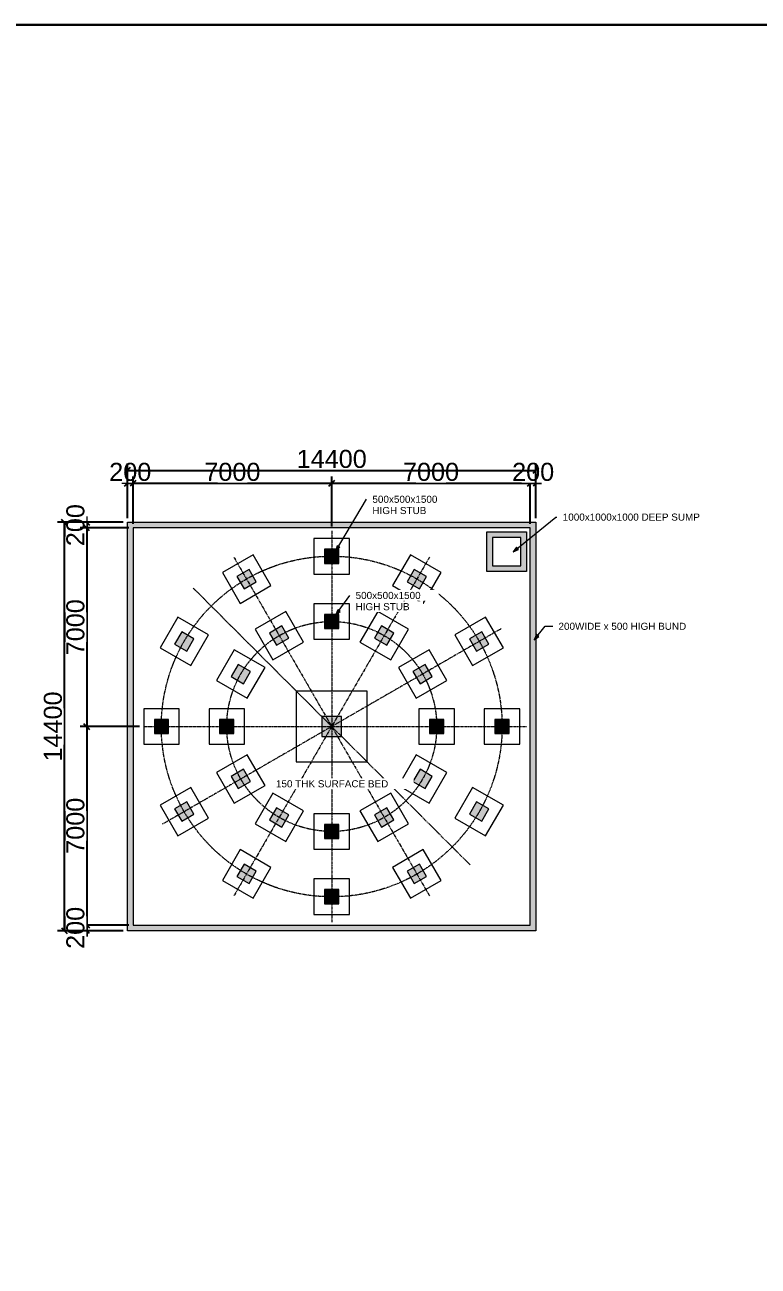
# Model space of a CAD drawing. Header units: millimetres. Extents: x 14826 to 891005, y -311366 to 56117.
# Drawn here: x 698095 to 723942, y -180055 to -136285 of the extents above; entities that cross this region are included whole.
import ezdxf

# ---------------------------------------------------------------- set-up
doc = ezdxf.new("R2010")
doc.units = ezdxf.units.MM
doc.linetypes.add('CENTER', pattern=[50.8, 31.75, -6.35, 6.35, -6.35])
doc.linetypes.add('Dash', pattern=[6.35, 3.175, -3.175])
for name, color, linetype, lineweight in [('A-ANNO-DIMS', 7, 'Continuous', 9), ('A-DETL-CNTR', 7, 'CENTER', 18), ('A-WALL', 7, 'Continuous', 9), ('G-ANNO-TEXT', 7, 'Continuous', 9), ('S-COLS', 7, 'Continuous', 9), ('S-FNDN', 7, 'Continuous', 9)]:
    doc.layers.add(name, color=color, linetype=linetype, lineweight=lineweight)
doc.styles.add('Arial', font='arial.ttf', dxfattribs={"height": 636.361708})
doc.dimstyles.new('Greene_Arch_tick_-_2_5mm_Arial', dxfattribs={"dimscale": 304.8, "dimtxt": 255.06485, "dimasz": 0.656168, "dimexe": 0.787402, "dimexo": 0.492126, "dimgap": 0.246063, "dimtad": 1, "dimdec": 0, "dimzin": 0, "dimdsep": 46, "dimtxsty": 'Arial', "dimblk1": 'OBLIQUE', "dimblk2": 'OBLIQUE', "dimsah": 1, "dimcen": 0.09, "dimazin": 0, "dimtfac": 1, "dimtdec": 4, "dimtix": 1, "dimtmove": 0, "dimatfit": 3, "dimfxl": 1, "dimtvp": 1, "dimtfill": 1, "dimtolj": 1, "dimtzin": 0, "dimarcsym": 2})

# ---------------------------------------------------------------- blocks, each defined once
blk = doc.blocks.new('M_Footing-Rectangular - 2500X2500X500-330338-STAGE 2 CLARIFIER')
at = {"layer": 'S-FNDN'}
for p, q in [((1250, 1250), (-1250, 1250)), ((-1250, 1250), (-1250, -1250)), ((1250, -1250), (1250, 1250)), ((-1250, -1250), (1250, -1250))]:
    blk.add_line(p, q, dxfattribs=at)
blk = doc.blocks.new('Concrete-Rectangular-Column - 700X700-344787-STAGE 2 CLARIFIER')
at = {"layer": 'S-COLS', "linetype": 'Dash', "true_color": 0xc0c0c0}
blk.add_hatch(color=9, dxfattribs=at).paths.add_polyline_path([(-350, -350), (350, -350), (350, 350), (-350, 350)])
at = {"layer": 'S-COLS'}
for p, q in [((350, 350), (-350, 350)), ((-350, 350), (-350, -350)), ((350, -350), (350, 350)), ((-350, -350), (350, -350))]:
    blk.add_line(p, q, dxfattribs=at)
blk = doc.blocks.new('M_Footing-Rectangular - 1250X1250X500-343367-STAGE 2 CLARIFIER')
at = {"layer": 'S-FNDN'}
for p, q in [((625, 625), (-625, 625)), ((-625, 625), (-625, -625)), ((625, -625), (625, 625)), ((-625, -625), (625, -625))]:
    blk.add_line(p, q, dxfattribs=at)
blk = doc.blocks.new('Concrete-Rectangular-Column - 500 x 500mm-344216-STAGE 2 CLARIFIER')
at = {"layer": 'S-COLS', "linetype": 'Dash', "true_color": 0xc0c0c0}
blk.add_hatch(color=9, dxfattribs=at).paths.add_polyline_path([(-250, -250), (250, -250), (250, 250), (-250, 250)])
at = {"layer": 'S-COLS'}
for p, q in [((250, 250), (-250, 250)), ((-250, 250), (-250, -250)), ((250, -250), (250, 250)), ((-250, -250), (250, -250))]:
    blk.add_line(p, q, dxfattribs=at)
blk = doc.blocks.new('M_Footing-Rectangular - 1250X1250X500-344885-STAGE 2 CLARIFIER')
at = {"layer": 'S-FNDN'}
for p, q in [((625, 625), (-625, 625)), ((-625, 625), (-625, -625)), ((625, -625), (625, 625)), ((-625, -625), (625, -625))]:
    blk.add_line(p, q, dxfattribs=at)
blk = doc.blocks.new('Concrete-Rectangular-Column - 500 x 500mm-344888-STAGE 2 CLARIFIER')
at = {"layer": 'S-COLS', "linetype": 'Dash', "true_color": 0xc0c0c0}
blk.add_hatch(color=9, dxfattribs=at).paths.add_polyline_path([(250, 250), (-250, 250), (-250, -250), (250, -250)])
at = {"layer": 'S-COLS'}
for p, q in [((250, 250), (-250, 250)), ((-250, 250), (-250, -250)), ((250, -250), (250, 250)), ((-250, -250), (250, -250))]:
    blk.add_line(p, q, dxfattribs=at)
blk = doc.blocks.new('_Oblique')
at = {"color": 0, "linetype": 'ByBlock', "lineweight": -2}
blk.add_line((-0.5, -0.5), (0.5, 0.5), dxfattribs=at)
blk = doc.blocks.new('*D717')
at = {"layer": 'A-ANNO-DIMS', "color": 0, "lineweight": -2, "transparency": 16777216}
for p, q in [((701711, -153676), (701711, -152211)), ((701911, -153876), (701911, -152211)), ((701711, -152451), (701511, -152451)), ((701711, -152451), (701911, -152451)), ((701911, -152451), (702111, -152451))]:
    blk.add_line(p, q, dxfattribs=at)
at = {"layer": 'Defpoints', "color": 0, "transparency": 16777216}
for p in [(701711, -153826), (701911, -154026)]:
    blk.add_point(p, dxfattribs=at)
at = {"layer": 'A-ANNO-DIMS', "color": 0, "lineweight": -2, "transparency": 16777216, "xscale": 200, "yscale": 200, "zscale": 200}
blk.add_blockref('_Oblique', (701711, -152451), dxfattribs=at)
at = {"layer": 'A-ANNO-DIMS', "color": 0, "lineweight": -2, "transparency": 16777216, "xscale": 200, "yscale": 200, "zscale": 200, "rotation": 180}
blk.add_blockref('_Oblique', (701911, -152451), dxfattribs=at)
at = {"layer": 'A-ANNO-DIMS', "color": 0, "transparency": 16777216, "insert": (701811, -152051), "char_height": 636.4, "width": 692.21, "attachment_point": 5, "style": 'Arial', "bg_fill": 3, "box_fill_scale": 1.1, "bg_fill_color": 256, "bg_fill_true_color": 13158600, "bg_fill_transparency": 0}
blk.add_mtext('\\A1;200', dxfattribs=at)
at = {"layer": 'Defpoints', "color": 0, "transparency": 16777216}
blk.add_point((701911, -152451), dxfattribs=at)
blk = doc.blocks.new('*D718')
at = {"layer": 'A-ANNO-DIMS', "color": 0, "lineweight": -2, "transparency": 16777216}
for p, q in [((701911, -153876), (701911, -152211)), ((708911, -153976), (708911, -152211)), ((701911, -152451), (708911, -152451))]:
    blk.add_line(p, q, dxfattribs=at)
at = {"layer": 'Defpoints', "color": 0, "transparency": 16777216}
for p in [(708911, -152451), (701911, -154026), (708911, -154126)]:
    blk.add_point(p, dxfattribs=at)
at = {"layer": 'A-ANNO-DIMS', "color": 0, "lineweight": -2, "transparency": 16777216, "xscale": 200, "yscale": 200, "zscale": 200, "rotation": 180}
blk.add_blockref('_Oblique', (701911, -152451), dxfattribs=at)
at = {"layer": 'A-ANNO-DIMS', "color": 0, "lineweight": -2, "transparency": 16777216, "xscale": 200, "yscale": 200, "zscale": 200}
blk.add_blockref('_Oblique', (708911, -152451), dxfattribs=at)
at = {"layer": 'A-ANNO-DIMS', "color": 0, "transparency": 16777216, "insert": (705411, -152051), "char_height": 636.4, "width": 922.94, "attachment_point": 5, "style": 'Arial', "bg_fill": 3, "box_fill_scale": 1.1, "bg_fill_color": 256, "bg_fill_true_color": 13158600, "bg_fill_transparency": 0}
blk.add_mtext('\\A1;7000', dxfattribs=at)
blk = doc.blocks.new('*D719')
at = {"layer": 'A-ANNO-DIMS', "color": 0, "lineweight": -2, "transparency": 16777216}
for p, q in [((708911, -153976), (708911, -152211)), ((715911, -153876), (715911, -152211)), ((708911, -152451), (715911, -152451))]:
    blk.add_line(p, q, dxfattribs=at)
at = {"layer": 'Defpoints', "color": 0, "transparency": 16777216}
for p in [(715911, -152451), (715911, -154026), (708911, -154126)]:
    blk.add_point(p, dxfattribs=at)
at = {"layer": 'A-ANNO-DIMS', "color": 0, "lineweight": -2, "transparency": 16777216, "xscale": 200, "yscale": 200, "zscale": 200, "rotation": 180}
blk.add_blockref('_Oblique', (708911, -152451), dxfattribs=at)
at = {"layer": 'A-ANNO-DIMS', "color": 0, "lineweight": -2, "transparency": 16777216, "xscale": 200, "yscale": 200, "zscale": 200}
blk.add_blockref('_Oblique', (715911, -152451), dxfattribs=at)
at = {"layer": 'A-ANNO-DIMS', "color": 0, "transparency": 16777216, "insert": (712411, -152051), "char_height": 636.4, "width": 922.94, "attachment_point": 5, "style": 'Arial', "bg_fill": 3, "box_fill_scale": 1.1, "bg_fill_color": 256, "bg_fill_true_color": 13158600, "bg_fill_transparency": 0}
blk.add_mtext('\\A1;7000', dxfattribs=at)
blk = doc.blocks.new('*D720')
at = {"layer": 'A-ANNO-DIMS', "color": 0, "lineweight": -2, "transparency": 16777216}
for p, q in [((715911, -153876), (715911, -152211)), ((716111, -153676), (716111, -152211)), ((715911, -152451), (715711, -152451)), ((715911, -152451), (716111, -152451)), ((716111, -152451), (716311, -152451))]:
    blk.add_line(p, q, dxfattribs=at)
at = {"layer": 'Defpoints', "color": 0, "transparency": 16777216}
for p in [(715911, -154026), (716111, -153826)]:
    blk.add_point(p, dxfattribs=at)
at = {"layer": 'A-ANNO-DIMS', "color": 0, "lineweight": -2, "transparency": 16777216, "xscale": 200, "yscale": 200, "zscale": 200}
blk.add_blockref('_Oblique', (715911, -152451), dxfattribs=at)
at = {"layer": 'A-ANNO-DIMS', "color": 0, "lineweight": -2, "transparency": 16777216, "xscale": 200, "yscale": 200, "zscale": 200, "rotation": 180}
blk.add_blockref('_Oblique', (716111, -152451), dxfattribs=at)
at = {"layer": 'A-ANNO-DIMS', "color": 0, "transparency": 16777216, "insert": (716011, -152051), "char_height": 636.4, "width": 692.21, "attachment_point": 5, "style": 'Arial', "bg_fill": 3, "box_fill_scale": 1.1, "bg_fill_color": 256, "bg_fill_true_color": 13158600, "bg_fill_transparency": 0}
blk.add_mtext('\\A1;200', dxfattribs=at)
at = {"layer": 'Defpoints', "color": 0, "transparency": 16777216}
blk.add_point((716111, -152451), dxfattribs=at)
blk = doc.blocks.new('*D721')
at = {"layer": 'A-ANNO-DIMS', "color": 0, "lineweight": -2, "transparency": 16777216}
for p, q in [((701711, -153676), (701711, -151754)), ((716111, -153676), (716111, -151754)), ((701711, -151994), (716111, -151994))]:
    blk.add_line(p, q, dxfattribs=at)
at = {"layer": 'Defpoints', "color": 0, "transparency": 16777216}
for p in [(716111, -151994), (701711, -153826), (716111, -153826)]:
    blk.add_point(p, dxfattribs=at)
at = {"layer": 'A-ANNO-DIMS', "color": 0, "lineweight": -2, "transparency": 16777216, "xscale": 200, "yscale": 200, "zscale": 200, "rotation": 180}
blk.add_blockref('_Oblique', (701711, -151994), dxfattribs=at)
at = {"layer": 'A-ANNO-DIMS', "color": 0, "lineweight": -2, "transparency": 16777216, "xscale": 200, "yscale": 200, "zscale": 200}
blk.add_blockref('_Oblique', (716111, -151994), dxfattribs=at)
at = {"layer": 'A-ANNO-DIMS', "color": 0, "transparency": 16777216, "insert": (708911, -151594), "char_height": 636.4, "width": 1153.68, "attachment_point": 5, "style": 'Arial', "bg_fill": 3, "box_fill_scale": 1.1, "bg_fill_color": 256, "bg_fill_true_color": 13158600, "bg_fill_transparency": 0}
blk.add_mtext('\\A1;14400', dxfattribs=at)
blk = doc.blocks.new('*D722')
at = {"layer": 'A-ANNO-DIMS', "color": 0, "lineweight": -2, "transparency": 16777216}
for p, q in [((700280, -153826), (700280, -153626)), ((701561, -153826), (700040, -153826)), ((701761, -154026), (700040, -154026)), ((700280, -153826), (700280, -154026)), ((700280, -154026), (700280, -154226))]:
    blk.add_line(p, q, dxfattribs=at)
at = {"layer": 'Defpoints', "color": 0, "transparency": 16777216}
for p in [(701711, -153826), (701911, -154026)]:
    blk.add_point(p, dxfattribs=at)
at = {"layer": 'A-ANNO-DIMS', "color": 0, "lineweight": -2, "transparency": 16777216, "xscale": 200, "yscale": 200, "zscale": 200}
for p, rotation in [((700280, -153826), 270), ((700280, -154026), 90)]:
    blk.add_blockref('_Oblique', p, dxfattribs=dict(at, rotation=rotation))
at = {"layer": 'A-ANNO-DIMS', "color": 0, "transparency": 16777216, "insert": (699880, -153926), "char_height": 636.4, "width": 692.21, "attachment_point": 5, "rotation": 90, "style": 'Arial', "bg_fill": 3, "box_fill_scale": 1.1, "bg_fill_color": 256, "bg_fill_true_color": 13158600, "bg_fill_transparency": 0}
blk.add_mtext('\\A1;200', dxfattribs=at)
at = {"layer": 'Defpoints', "color": 0, "transparency": 16777216}
blk.add_point((700280, -154026), dxfattribs=at)
blk = doc.blocks.new('*D723')
at = {"layer": 'A-ANNO-DIMS', "color": 0, "lineweight": -2, "transparency": 16777216}
for p, q in [((701761, -154026), (700040, -154026)), ((700280, -154026), (700280, -161026)), ((702136, -161026), (700040, -161026))]:
    blk.add_line(p, q, dxfattribs=at)
at = {"layer": 'Defpoints', "color": 0, "transparency": 16777216}
for p in [(701911, -154026), (700280, -161026), (702286, -161026)]:
    blk.add_point(p, dxfattribs=at)
at = {"layer": 'A-ANNO-DIMS', "color": 0, "lineweight": -2, "transparency": 16777216, "xscale": 200, "yscale": 200, "zscale": 200}
for p, rotation in [((700280, -154026), 90), ((700280, -161026), 270)]:
    blk.add_blockref('_Oblique', p, dxfattribs=dict(at, rotation=rotation))
at = {"layer": 'A-ANNO-DIMS', "color": 0, "transparency": 16777216, "insert": (699880, -157526), "char_height": 636.4, "width": 922.94, "attachment_point": 5, "rotation": 90, "style": 'Arial', "bg_fill": 3, "box_fill_scale": 1.1, "bg_fill_color": 256, "bg_fill_true_color": 13158600, "bg_fill_transparency": 0}
blk.add_mtext('\\A1;7000', dxfattribs=at)
blk = doc.blocks.new('*D724')
at = {"layer": 'A-ANNO-DIMS', "color": 0, "lineweight": -2, "transparency": 16777216}
for p, q in [((702136, -161026), (700040, -161026)), ((700280, -161026), (700280, -168026)), ((701761, -168026), (700040, -168026))]:
    blk.add_line(p, q, dxfattribs=at)
at = {"layer": 'Defpoints', "color": 0, "transparency": 16777216}
for p in [(702286, -161026), (700280, -168026), (701911, -168026)]:
    blk.add_point(p, dxfattribs=at)
at = {"layer": 'A-ANNO-DIMS', "color": 0, "lineweight": -2, "transparency": 16777216, "xscale": 200, "yscale": 200, "zscale": 200}
for p, rotation in [((700280, -161026), 90), ((700280, -168026), 270)]:
    blk.add_blockref('_Oblique', p, dxfattribs=dict(at, rotation=rotation))
at = {"layer": 'A-ANNO-DIMS', "color": 0, "transparency": 16777216, "insert": (699880, -164526), "char_height": 636.4, "width": 922.94, "attachment_point": 5, "rotation": 90, "style": 'Arial', "bg_fill": 3, "box_fill_scale": 1.1, "bg_fill_color": 256, "bg_fill_true_color": 13158600, "bg_fill_transparency": 0}
blk.add_mtext('\\A1;7000', dxfattribs=at)
blk = doc.blocks.new('*D725')
at = {"layer": 'A-ANNO-DIMS', "color": 0, "lineweight": -2, "transparency": 16777216}
for p, q in [((701761, -168026), (700040, -168026)), ((700280, -168026), (700280, -167826)), ((700280, -168026), (700280, -168226)), ((701561, -168226), (700040, -168226)), ((700280, -168226), (700280, -168426))]:
    blk.add_line(p, q, dxfattribs=at)
at = {"layer": 'Defpoints', "color": 0, "transparency": 16777216}
for p in [(701911, -168026), (701711, -168226)]:
    blk.add_point(p, dxfattribs=at)
at = {"layer": 'A-ANNO-DIMS', "color": 0, "lineweight": -2, "transparency": 16777216, "xscale": 200, "yscale": 200, "zscale": 200}
for p, rotation in [((700280, -168026), 270), ((700280, -168226), 90)]:
    blk.add_blockref('_Oblique', p, dxfattribs=dict(at, rotation=rotation))
at = {"layer": 'A-ANNO-DIMS', "color": 0, "transparency": 16777216, "insert": (699880, -168126), "char_height": 636.4, "width": 692.21, "attachment_point": 5, "rotation": 90, "style": 'Arial', "bg_fill": 3, "box_fill_scale": 1.1, "bg_fill_color": 256, "bg_fill_true_color": 13158600, "bg_fill_transparency": 0}
blk.add_mtext('\\A1;200', dxfattribs=at)
at = {"layer": 'Defpoints', "color": 0, "transparency": 16777216}
blk.add_point((700280, -168226), dxfattribs=at)
blk = doc.blocks.new('*D736')
at = {"layer": 'A-ANNO-DIMS', "color": 0, "lineweight": -2, "transparency": 16777216}
for p, q in [((701561, -153826), (699246, -153826)), ((699486, -153826), (699486, -168226)), ((701561, -168226), (699246, -168226))]:
    blk.add_line(p, q, dxfattribs=at)
at = {"layer": 'Defpoints', "color": 0, "transparency": 16777216}
for p in [(701711, -153826), (699486, -168226), (701711, -168226)]:
    blk.add_point(p, dxfattribs=at)
at = {"layer": 'A-ANNO-DIMS', "color": 0, "lineweight": -2, "transparency": 16777216, "xscale": 200, "yscale": 200, "zscale": 200}
for p, rotation in [((699486, -153826), 90), ((699486, -168226), 270)]:
    blk.add_blockref('_Oblique', p, dxfattribs=dict(at, rotation=rotation))
at = {"layer": 'A-ANNO-DIMS', "color": 0, "transparency": 16777216, "insert": (699086, -161026), "char_height": 636.4, "width": 1153.68, "attachment_point": 5, "rotation": 90, "style": 'Arial', "bg_fill": 3, "box_fill_scale": 1.1, "bg_fill_color": 256, "bg_fill_true_color": 13158600, "bg_fill_transparency": 0}
blk.add_mtext('\\A1;14400', dxfattribs=at)

msp = doc.modelspace()

# ---------------------------------------------------------------- hatches: boundary and pattern name
at = {"layer": 'A-WALL', "true_color": 0xc0c0c0}
for points in [[(701911.49297, -168025.63366), (701911.49297, -153825.63366), (701711.49297, -153825.63366), (701711.49297, -168025.63366)], [(716111.49297, -154025.63366), (716111.49297, -153825.63366), (701911.49297, -153825.63366), (701911.49297, -154025.63366), (715911.49297, -154025.63366)], [(715911.49297, -168225.63366), (716111.49297, -168225.63366), (716111.49297, -154025.63366), (715911.49297, -154025.63366), (715911.49297, -168025.63366)], [(714579.93213, -155557.1945), (714579.93213, -154157.1945), (714379.93213, -154157.1945), (714379.93213, -155557.1945)], [(715579.93213, -154357.1945), (715779.93213, -154357.1945), (715779.93213, -154157.1945), (714579.93213, -154157.1945), (714579.93213, -154357.1945)], [(715579.93213, -155357.1945), (715779.93213, -155357.1945), (715779.93213, -154357.1945), (715579.93213, -154357.1945)], [(715779.93213, -155557.1945), (715779.93213, -155357.1945), (714579.93213, -155357.1945), (714579.93213, -155557.1945)], [(715911.49297, -168225.63366), (715911.49297, -168025.63366), (701711.49297, -168025.63366), (701711.49297, -168225.63366), (708910.4489, -168225.63366)]]:
    msp.add_hatch(color=9, dxfattribs=at).paths.add_polyline_path(points)
at = {"layer": 'G-ANNO-TEXT'}
for points in [[(709044.51706, -154850.14914), (709193.14507, -154705.99095), (709101.1536, -154650.99048)], [(715307.51571, -154866.69204), (715496.4994, -154782.09278), (715428.88076, -154698.93508)], [(709048.58177, -157103.22575), (709208.72735, -156971.9807), (709121.64939, -156909.49141)], [(716049.61936, -157968.77848), (716216.76836, -157846.57747), (716133.27413, -157779.37481)]]:
    msp.add_hatch(color=256, dxfattribs=at).paths.add_polyline_path(points)

# ---------------------------------------------------------------- linework, layer by layer
at = {"color": 1}
for points in [[(760723.59509, -48744.0032), (630442.32963, -48744.0032), (630442.32963, -136284.53271), (760723.59509, -136284.53271)], [(760723.59509, -136284.53271), (630442.32963, -136284.53271), (630442.32963, -223825.06223), (760723.59509, -223825.06223)]]:
    msp.add_lwpolyline(points, close=True, dxfattribs=at)
at = {"layer": 'A-DETL-CNTR'}
for p, q in [((708911.49297, -154125.63366), (708911.49297, -167925.63366)), ((705461.49297, -155050.05837), (712361.49297, -167001.20895)), ((712361.49297, -155050.05837), (705461.49297, -167001.20895)), ((704032.45618, -156146.59687), (713790.52976, -165904.67045)), ((714887.06826, -157575.63366), (702935.91769, -164475.63366)), ((702286.49297, -161025.63366), (715779.93213, -161025.63366))]:
    msp.add_line(p, q, dxfattribs=at)
for radius in [6005.20607, 3700]:
    msp.add_circle((708911.49297, -161025.63366), radius, dxfattribs=at)
at = {"layer": 'A-WALL'}
for p, q in [((701711.49297, -153825.63366), (716111.49297, -153825.63366)), ((701711.49297, -168225.63366), (701711.49297, -153825.63366)), ((715911.49297, -154025.63366), (701911.49297, -154025.63366)), ((701911.49297, -154025.63366), (701911.49297, -168025.63366)), ((715911.49297, -168025.63366), (715911.49297, -154025.63366)), ((716111.49297, -153825.63366), (716111.49297, -168225.63366)), ((714379.93213, -154157.1945), (715779.93213, -154157.1945)), ((714379.93213, -155557.1945), (714379.93213, -154157.1945)), ((715579.93213, -154357.1945), (714579.93213, -154357.1945)), ((714579.93213, -154357.1945), (714579.93213, -155357.1945)), ((715579.93213, -155357.1945), (715579.93213, -154357.1945)), ((715779.93213, -154157.1945), (715779.93213, -155557.1945)), ((714579.93213, -155357.1945), (715579.93213, -155357.1945)), ((715779.93213, -155557.1945), (714379.93213, -155557.1945)), ((701911.49297, -168025.63366), (715911.49297, -168025.63366)), ((716111.49297, -168225.63366), (701711.49297, -168225.63366))]:
    msp.add_line(p, q, dxfattribs=at)
at = {"layer": 'G-ANNO-TEXT'}
for p, q in [((709044.51706, -154850.14914), (710142.40967, -153013.86014)), ((715307.51571, -154866.69204), (716814.12292, -153641.61315)), ((716814.12292, -153641.61315), (716850.95191, -153641.61315)), ((709101.1536, -154650.99048), (709044.51706, -154850.14914)), ((709044.51706, -154850.14914), (709193.14507, -154705.99095)), ((709193.14507, -154705.99095), (709101.1536, -154650.99048)), ((715428.88076, -154698.93508), (715307.51571, -154866.69204)), ((715307.51571, -154866.69204), (715496.4994, -154782.09278)), ((715496.4994, -154782.09278), (715428.88076, -154698.93508)), ((709048.58177, -157103.22575), (709550.48305, -156403.83323)), ((709121.64939, -156909.49141), (709048.58177, -157103.22575)), ((709048.58177, -157103.22575), (709208.72735, -156971.9807)), ((709208.72735, -156971.9807), (709121.64939, -156909.49141)), ((716049.61936, -157968.77848), (716433.41745, -157491.93843)), ((716433.41745, -157491.93843), (716700.91308, -157491.93843)), ((716133.27413, -157779.37481), (716049.61936, -157968.77848)), ((716049.61936, -157968.77848), (716216.76836, -157846.57747)), ((716216.76836, -157846.57747), (716133.27413, -157779.37481))]:
    msp.add_line(p, q, dxfattribs=at)

# ---------------------------------------------------------------- block references
at = {"layer": 'S-COLS'}
for name, p in [('Concrete-Rectangular-Column - 500 x 500mm-344888-STAGE 2 CLARIFIER', (708911.49297, -155025.63366)), ('Concrete-Rectangular-Column - 500 x 500mm-344888-STAGE 2 CLARIFIER', (708911.49297, -157325.63366)), ('Concrete-Rectangular-Column - 700X700-344787-STAGE 2 CLARIFIER', (708911.49297, -161025.63366))]:
    msp.add_blockref(name, p, dxfattribs=at)
for name, p, rotation in [('Concrete-Rectangular-Column - 500 x 500mm-344216-STAGE 2 CLARIFIER', (705911.49297, -155829.48124), 209.9999999999996), ('Concrete-Rectangular-Column - 500 x 500mm-344216-STAGE 2 CLARIFIER', (711911.49297, -155829.48124), 150.0000000000002), ('Concrete-Rectangular-Column - 500 x 500mm-344216-STAGE 2 CLARIFIER', (707061.49297, -157821.33966), 209.9999999999996), ('Concrete-Rectangular-Column - 500 x 500mm-344216-STAGE 2 CLARIFIER', (710761.49297, -157821.33966), 150.0000000000002), ('Concrete-Rectangular-Column - 500 x 500mm-344888-STAGE 2 CLARIFIER', (703715.34055, -158025.63366), 60.00000000000048), ('Concrete-Rectangular-Column - 500 x 500mm-344888-STAGE 2 CLARIFIER', (714107.64539, -158025.63366), 299.9999999999998), ('Concrete-Rectangular-Column - 500 x 500mm-344888-STAGE 2 CLARIFIER', (705707.19898, -159175.63366), 60.00000000000048), ('Concrete-Rectangular-Column - 500 x 500mm-344888-STAGE 2 CLARIFIER', (712115.78697, -159175.63366), 299.9999999999998), ('Concrete-Rectangular-Column - 500 x 500mm-344216-STAGE 2 CLARIFIER', (702911.49297, -161025.63366), 269.9999999999998), ('Concrete-Rectangular-Column - 500 x 500mm-344216-STAGE 2 CLARIFIER', (705211.49297, -161025.63366), 269.9999999999998), ('Concrete-Rectangular-Column - 500 x 500mm-344216-STAGE 2 CLARIFIER', (712611.49297, -161025.63366), 90.00000000000001), ('Concrete-Rectangular-Column - 500 x 500mm-344216-STAGE 2 CLARIFIER', (714911.49297, -161025.63366), 90.00000000000001), ('Concrete-Rectangular-Column - 500 x 500mm-344888-STAGE 2 CLARIFIER', (705707.19898, -162875.63366), 120), ('Concrete-Rectangular-Column - 500 x 500mm-344888-STAGE 2 CLARIFIER', (712115.78697, -162875.63366), 240.0000000000002), ('Concrete-Rectangular-Column - 500 x 500mm-344888-STAGE 2 CLARIFIER', (703715.34055, -164025.63366), 120), ('Concrete-Rectangular-Column - 500 x 500mm-344888-STAGE 2 CLARIFIER', (714107.64539, -164025.63366), 240.0000000000002), ('Concrete-Rectangular-Column - 500 x 500mm-344216-STAGE 2 CLARIFIER', (707061.49297, -164229.92765), 329.9999999999999), ('Concrete-Rectangular-Column - 500 x 500mm-344216-STAGE 2 CLARIFIER', (710761.49297, -164229.92765), 29.9999999999998), ('Concrete-Rectangular-Column - 500 x 500mm-344888-STAGE 2 CLARIFIER', (708911.49297, -164725.63366), 180), ('Concrete-Rectangular-Column - 500 x 500mm-344216-STAGE 2 CLARIFIER', (705911.49297, -166221.78608), 329.9999999999999), ('Concrete-Rectangular-Column - 500 x 500mm-344216-STAGE 2 CLARIFIER', (711911.49297, -166221.78608), 29.9999999999998), ('Concrete-Rectangular-Column - 500 x 500mm-344888-STAGE 2 CLARIFIER', (708911.49297, -167025.63366), 180)]:
    msp.add_blockref(name, p, dxfattribs=dict(at, rotation=rotation))
at = {"layer": 'S-FNDN'}
for name, p in [('M_Footing-Rectangular - 1250X1250X500-344885-STAGE 2 CLARIFIER', (708911.49297, -155025.63366)), ('M_Footing-Rectangular - 1250X1250X500-344885-STAGE 2 CLARIFIER', (708911.49297, -157325.63366)), ('M_Footing-Rectangular - 2500X2500X500-330338-STAGE 2 CLARIFIER', (708911.49297, -161025.63366))]:
    msp.add_blockref(name, p, dxfattribs=at)
for name, p, rotation in [('M_Footing-Rectangular - 1250X1250X500-343367-STAGE 2 CLARIFIER', (705911.49297, -155829.48124), 209.9999999999996), ('M_Footing-Rectangular - 1250X1250X500-343367-STAGE 2 CLARIFIER', (711911.49297, -155829.48124), 150.0000000000002), ('M_Footing-Rectangular - 1250X1250X500-343367-STAGE 2 CLARIFIER', (707061.49297, -157821.33966), 209.9999999999996), ('M_Footing-Rectangular - 1250X1250X500-343367-STAGE 2 CLARIFIER', (710761.49297, -157821.33966), 150.0000000000002), ('M_Footing-Rectangular - 1250X1250X500-344885-STAGE 2 CLARIFIER', (703715.34055, -158025.63366), 60.00000000000048), ('M_Footing-Rectangular - 1250X1250X500-344885-STAGE 2 CLARIFIER', (714107.64539, -158025.63366), 299.9999999999998), ('M_Footing-Rectangular - 1250X1250X500-344885-STAGE 2 CLARIFIER', (705707.19898, -159175.63366), 60.00000000000048), ('M_Footing-Rectangular - 1250X1250X500-344885-STAGE 2 CLARIFIER', (712115.78697, -159175.63366), 299.9999999999998), ('M_Footing-Rectangular - 1250X1250X500-343367-STAGE 2 CLARIFIER', (702911.49297, -161025.63366), 269.9999999999998), ('M_Footing-Rectangular - 1250X1250X500-343367-STAGE 2 CLARIFIER', (705211.49297, -161025.63366), 269.9999999999998), ('M_Footing-Rectangular - 1250X1250X500-343367-STAGE 2 CLARIFIER', (712611.49297, -161025.63366), 90.00000000000001), ('M_Footing-Rectangular - 1250X1250X500-343367-STAGE 2 CLARIFIER', (714911.49297, -161025.63366), 90.00000000000001), ('M_Footing-Rectangular - 1250X1250X500-344885-STAGE 2 CLARIFIER', (705707.19898, -162875.63366), 120), ('M_Footing-Rectangular - 1250X1250X500-344885-STAGE 2 CLARIFIER', (712115.78697, -162875.63366), 240.0000000000002), ('M_Footing-Rectangular - 1250X1250X500-344885-STAGE 2 CLARIFIER', (703715.34055, -164025.63366), 120), ('M_Footing-Rectangular - 1250X1250X500-344885-STAGE 2 CLARIFIER', (714107.64539, -164025.63366), 240.0000000000002), ('M_Footing-Rectangular - 1250X1250X500-343367-STAGE 2 CLARIFIER', (707061.49297, -164229.92765), 329.9999999999999), ('M_Footing-Rectangular - 1250X1250X500-343367-STAGE 2 CLARIFIER', (710761.49297, -164229.92765), 29.9999999999998), ('M_Footing-Rectangular - 1250X1250X500-344885-STAGE 2 CLARIFIER', (708911.49297, -164725.63366), 180), ('M_Footing-Rectangular - 1250X1250X500-343367-STAGE 2 CLARIFIER', (705911.49297, -166221.78608), 329.9999999999999), ('M_Footing-Rectangular - 1250X1250X500-343367-STAGE 2 CLARIFIER', (711911.49297, -166221.78608), 29.9999999999998), ('M_Footing-Rectangular - 1250X1250X500-344885-STAGE 2 CLARIFIER', (708911.49297, -167025.63366), 180)]:
    msp.add_blockref(name, p, dxfattribs=dict(at, rotation=rotation))

# ---------------------------------------------------------------- next in the draw order: texts
at = {"layer": 'G-ANNO-TEXT', "char_height": 250, "attachment_point": 1, "style": 'Arial', "bg_fill": 3, "box_fill_scale": 1.25, "bg_fill_color": 256, "bg_fill_true_color": 13158600, "bg_fill_transparency": 0}
for s, insert, width in [('500x500x1500 ', (710345.60967, -152888.86014), 2862.024375), ('1000x1000x1000 DEEP SUMP', (717054.15191, -153516.61315), 5804.2175), ('500x500x1500 ', (709753.68305, -156278.83323), 2862.024375), ('200WIDE x 500 HIGH BUND', (716904.11308, -157366.93843), 5459.491875), ('150 THK SURFACE BED', (706945.87171, -162920.4149), 4786.074375)]:
    msp.add_mtext(s, dxfattribs=dict(at, insert=insert, width=width))

# ---------------------------------------------------------------- next in the draw order: dimensions: what is measured, and where the dimension line sits
at = {"layer": 'A-ANNO-DIMS'}
dim = msp.add_linear_dim(base=(701911.49297, -152450.72363), p1=(701711.49297, -153825.63366), p2=(701911.49297, -154025.63366), dimstyle='Greene_Arch_tick_-_2_5mm_Arial', override={"dimpost": '<>', "dimfxl": 282.842712}, dxfattribs=at)
dim.commit()
dim.dimension.update_dxf_attribs({"geometry": '*D717', "text_midpoint": (701811.49297, -152050.81453)})

# ---------------------------------------------------------------- next in the draw order: texts
at = {"layer": 'G-ANNO-TEXT', "char_height": 250, "width": 2308.86, "attachment_point": 1, "style": 'Arial', "bg_fill": 3, "box_fill_scale": 1.25, "bg_fill_color": 256, "bg_fill_true_color": 13158600, "bg_fill_transparency": 0}
for insert in [(710345.60967, -153285.73514), (709753.68305, -156675.70823)]:
    msp.add_mtext('HIGH STUB', dxfattribs=dict(at, insert=insert))

# ---------------------------------------------------------------- next in the draw order: dimensions: what is measured, and where the dimension line sits
at = {"layer": 'A-ANNO-DIMS'}
dim = msp.add_linear_dim(base=(708911.49297, -152450.72363), p1=(701911.49297, -154025.63366), p2=(708911.49297, -154125.63366), dimstyle='Greene_Arch_tick_-_2_5mm_Arial', override={"dimpost": '<>', "dimfxl": 7000.714249}, dxfattribs=at)
dim.commit()
dim.dimension.update_dxf_attribs({"geometry": '*D718', "text_midpoint": (705411.49297, -152050.81453)})

# ---------------------------------------------------------------- next in the draw order: dimensions: what is measured, and where the dimension line sits
dim = msp.add_linear_dim(base=(715911.49297, -152450.72363), p1=(708911.49297, -154125.63366), p2=(715911.49297, -154025.63366), dimstyle='Greene_Arch_tick_-_2_5mm_Arial', override={"dimpost": '<>', "dimfxl": 7000.714249}, dxfattribs=at)
dim.commit()
dim.dimension.update_dxf_attribs({"geometry": '*D719', "text_midpoint": (712411.49297, -152050.81453)})

# ---------------------------------------------------------------- next in the draw order: dimensions: what is measured, and where the dimension line sits
dim = msp.add_linear_dim(base=(716111.49297, -152450.72363), p1=(715911.49297, -154025.63366), p2=(716111.49297, -153825.63366), dimstyle='Greene_Arch_tick_-_2_5mm_Arial', override={"dimpost": '<>', "dimfxl": 282.842712}, dxfattribs=at)
dim.commit()
dim.dimension.update_dxf_attribs({"geometry": '*D720', "text_midpoint": (716011.49297, -152050.81453)})

# ---------------------------------------------------------------- next in the draw order: dimensions: what is measured, and where the dimension line sits
dim = msp.add_linear_dim(base=(716111.49297, -151994.31595), p1=(701711.49297, -153825.63366), p2=(716111.49297, -153825.63366), dimstyle='Greene_Arch_tick_-_2_5mm_Arial', override={"dimpost": '<>', "dimfxl": 14400}, dxfattribs=at)
dim.commit()
dim.dimension.update_dxf_attribs({"geometry": '*D721', "text_midpoint": (708911.49297, -151594.40685)})

# ---------------------------------------------------------------- next in the draw order: dimensions: what is measured, and where the dimension line sits
dim = msp.add_linear_dim(base=(700279.84111, -154025.63366), p1=(701711.49297, -153825.63366), p2=(701911.49297, -154025.63366), angle=90, dimstyle='Greene_Arch_tick_-_2_5mm_Arial', override={"dimpost": '<>', "dimfxl": 282.842712}, dxfattribs=at)
dim.commit()
dim.dimension.update_dxf_attribs({"geometry": '*D722', "text_midpoint": (699879.93201, -153925.63366)})

# ---------------------------------------------------------------- next in the draw order: dimensions: what is measured, and where the dimension line sits
dim = msp.add_linear_dim(base=(700279.84111, -161025.63366), p1=(701911.49297, -154025.63366), p2=(702286.49297, -161025.63366), angle=90, dimstyle='Greene_Arch_tick_-_2_5mm_Arial', override={"dimpost": '<>', "dimfxl": 7010.037446}, dxfattribs=at)
dim.commit()
dim.dimension.update_dxf_attribs({"geometry": '*D723', "text_midpoint": (699879.93201, -157525.63366)})

# ---------------------------------------------------------------- next in the draw order: dimensions: what is measured, and where the dimension line sits
dim = msp.add_linear_dim(base=(700279.84111, -168025.63366), p1=(702286.49297, -161025.63366), p2=(701911.49297, -168025.63366), angle=90, dimstyle='Greene_Arch_tick_-_2_5mm_Arial', override={"dimpost": '<>', "dimfxl": 7010.037446}, dxfattribs=at)
dim.commit()
dim.dimension.update_dxf_attribs({"geometry": '*D724', "text_midpoint": (699879.93201, -164525.63366)})

# ---------------------------------------------------------------- next in the draw order: dimensions: what is measured, and where the dimension line sits
dim = msp.add_linear_dim(base=(700279.84111, -168225.63366), p1=(701911.49297, -168025.63366), p2=(701711.49297, -168225.63366), angle=90, dimstyle='Greene_Arch_tick_-_2_5mm_Arial', override={"dimpost": '<>', "dimfxl": 282.842712}, dxfattribs=at)
dim.commit()
dim.dimension.update_dxf_attribs({"geometry": '*D725', "text_midpoint": (699879.93201, -168125.63366)})

# ---------------------------------------------------------------- next in the draw order: dimensions: what is measured, and where the dimension line sits
dim = msp.add_linear_dim(base=(699485.68598, -168225.63366), p1=(701711.49297, -153825.63366), p2=(701711.49297, -168225.63366), angle=90, dimstyle='Greene_Arch_tick_-_2_5mm_Arial', override={"dimpost": '<>', "dimfxl": 14400}, dxfattribs=at)
dim.commit()
dim.dimension.update_dxf_attribs({"geometry": '*D736', "text_midpoint": (699085.77689, -161025.63366)})

doc.saveas('drawing.dxf')
